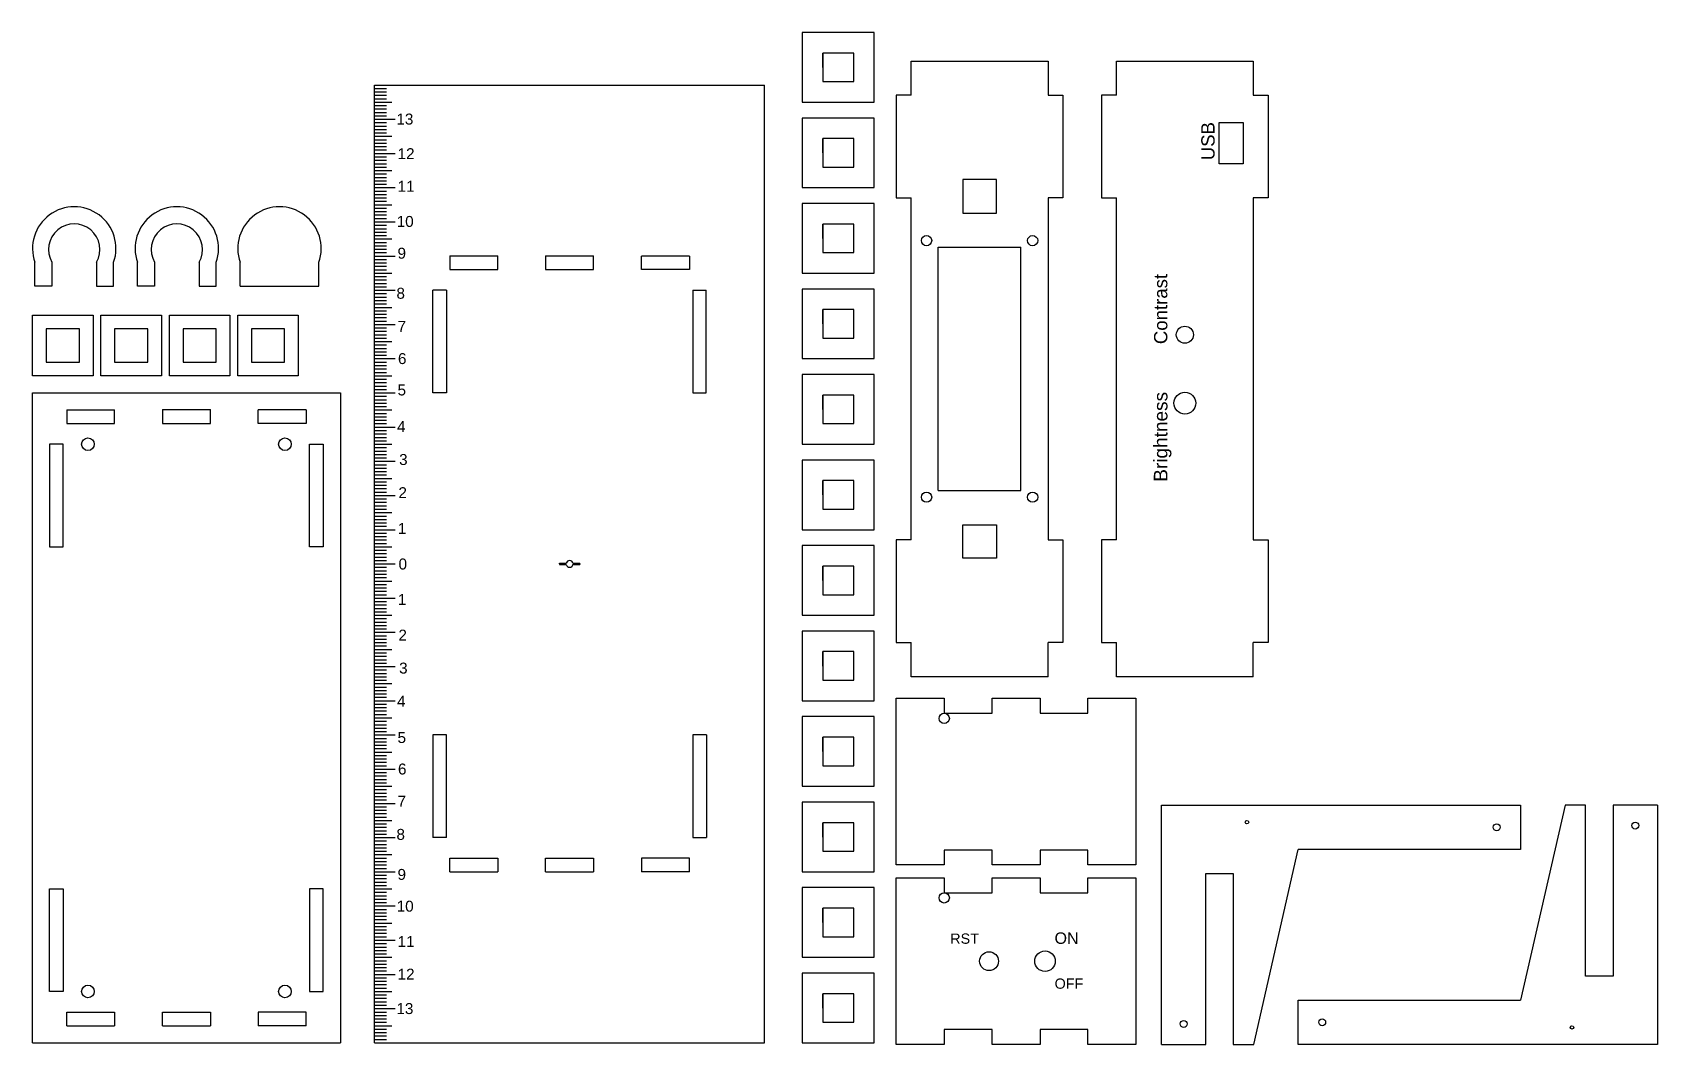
# Model space of a CAD drawing. Header units: centimetres. Extents: x -133 to 343, y -88 to 208.
import ezdxf

# ---------------------------------------------------------------- set-up
doc = ezdxf.new("R2010")
doc.units = ezdxf.units.CM
doc.header["$MEASUREMENT"] = 0
for name, color, linetype in [('Base', 131, 'Continuous'), ('Cover', 10, 'Continuous'), ('Lateral parts', 20, 'Continuous'), ('Pushbuttons', 6, 'Continuous'), ('Ruler', 90, 'Continuous'), ('Splint', 140, 'Continuous'), ('Trimmer', 40, 'Continuous'), ('Wire', 50, 'Continuous'), ('Words & numbers', 94, 'Continuous')]:
    doc.layers.add(name, color=color, linetype=linetype)
doc.styles.get("Standard").update_dxf_attribs({"font": 'arial.ttf'})

msp = doc.modelspace()

# ---------------------------------------------------------------- linework, layer by layer
at = {"layer": 'Base'}
for p, q in [((-132.5, -87.5), (-132.5, 102.5)), ((-132.5, 102.5), (-42.5, 102.5)), ((-42.5, 102.5), (-42.5, -87.5)), ((-122.5, 97.5), (-108.5, 97.5)), ((-122.5, 97.5), (-122.5, 93.5)), ((-108.5, 93.5), (-108.5, 97.5)), ((-94.5, 97.59), (-80.5, 97.59)), ((-94.5, 97.59), (-94.5, 93.59)), ((-80.5, 93.59), (-80.5, 97.59)), ((-52.5, 97.5), (-66.5, 97.5)), ((-66.5, 93.5), (-66.5, 97.5)), ((-52.5, 97.5), (-52.5, 93.5)), ((-122.5, 93.5), (-108.5, 93.5)), ((-94.5, 93.59), (-80.5, 93.59)), ((-52.5, 93.5), (-66.5, 93.5)), ((-127.5, 87.5), (-127.5, 57.5)), ((-123.5, 87.5), (-127.5, 87.5)), ((-123.5, 57.5), (-123.5, 87.5)), ((-51.5, 57.5), (-51.5, 87.5)), ((-51.5, 87.5), (-47.5, 87.5)), ((-47.5, 87.5), (-47.5, 57.5)), ((-127.5, 57.5), (-123.5, 57.5)), ((-47.5, 57.5), (-51.5, 57.5)), ((-127.5, -72.5), (-127.5, -42.5)), ((-127.5, -42.5), (-123.5, -42.5)), ((-123.5, -42.5), (-123.5, -72.5)), ((-47.5, -42.5), (-51.5, -42.5)), ((-51.5, -42.5), (-51.5, -72.5)), ((-47.5, -72.5), (-47.5, -42.5)), ((-123.5, -72.5), (-127.5, -72.5)), ((-51.5, -72.5), (-47.5, -72.5)), ((-122.5, -82.5), (-122.5, -78.5)), ((-122.5, -78.5), (-108.5, -78.5)), ((-108.5, -78.5), (-108.5, -82.5)), ((-94.5, -82.59), (-94.5, -78.59)), ((-94.5, -78.59), (-80.5, -78.59)), ((-80.5, -78.59), (-80.5, -82.59)), ((-52.5, -78.5), (-66.5, -78.5)), ((-66.5, -78.5), (-66.5, -82.5)), ((-52.5, -82.5), (-52.5, -78.5)), ((-122.5, -82.5), (-108.5, -82.5)), ((-94.5, -82.59), (-80.5, -82.59)), ((-52.5, -82.5), (-66.5, -82.5)), ((-132.5, -87.5), (-42.5, -87.5))]:
    msp.add_line(p, q, dxfattribs=at)
for centre in [(-116.3, 87.5), (-58.7, 87.5), (-116.3, -72.5), (-58.7, -72.5)]:
    msp.add_circle(centre, 1.85, dxfattribs=at)
at = {"layer": 'Cover'}
for p, q in [((-32.5, -87.5), (-32.5, 192.5)), ((-32.5, 192.5), (81.5, 192.5)), ((81.5, -87.5), (81.5, 192.5)), ((-10.5, 142.6), (3.5, 142.6)), ((-10.5, 142.6), (-10.5, 138.6)), ((3.5, 138.6), (3.5, 142.6)), ((17.5, 142.6), (17.5, 138.6)), ((17.5, 142.6), (31.5, 142.6)), ((31.5, 138.6), (31.5, 142.6)), ((-10.5, 138.6), (3.5, 138.6)), ((17.5, 138.6), (31.5, 138.6)), ((59.5, 142.5), (45.5, 142.5)), ((45.5, 138.6), (45.5, 142.5)), ((59.5, 138.6), (45.5, 138.6)), ((59.5, 142.5), (59.5, 138.6)), ((-15.5, 102.5), (-15.5, 132.5)), ((-11.5, 132.5), (-15.5, 132.5)), ((-11.5, 132.5), (-11.5, 102.5)), ((60.5, 132.5), (64.4, 132.5)), ((60.5, 132.5), (60.5, 102.5)), ((64.4, 102.5), (64.4, 132.5)), ((-11.5, 102.5), (-15.5, 102.5)), ((60.5, 102.5), (64.4, 102.5)), ((-32.5, 52.5), (-26.5, 52.5)), ((-15.5, 2.5), (-15.5, -27.5)), ((-11.5, 2.5), (-15.5, 2.5)), ((-11.5, -27.5), (-11.5, 2.5)), ((64.5, 2.5), (60.5, 2.5)), ((60.5, 2.5), (60.5, -27.5)), ((64.5, 2.5), (64.5, -27.5)), ((-11.5, -27.5), (-15.5, -27.5)), ((60.5, -27.5), (64.5, -27.5)), ((-10.5, -37.5), (-10.5, -33.5)), ((-10.5, -33.5), (3.5, -33.5)), ((-10.5, -37.5), (3.5, -37.5)), ((3.5, -33.5), (3.5, -37.5)), ((17.5, -37.5), (17.5, -33.5)), ((17.5, -33.5), (31.5, -33.5)), ((17.5, -37.5), (31.5, -37.5)), ((31.5, -33.5), (31.5, -37.5)), ((59.5, -33.5), (45.5, -33.5)), ((45.5, -33.5), (45.5, -37.5)), ((59.5, -37.5), (45.5, -37.5)), ((59.5, -37.5), (59.5, -33.5)), ((-32.5, -87.5), (81.5, -87.5))]:
    msp.add_line(p, q, dxfattribs=at)
at = {"layer": 'Lateral parts'}
for p, q in [((184.35, 189.5), (184.35, 199.5)), ((184.35, 199.5), (224.35, 199.5)), ((224.35, 199.5), (224.35, 189.5)), ((124.35, 189.5), (124.35, 199.5)), ((124.35, 199.5), (164.35, 199.5)), ((164.35, 199.5), (164.35, 189.5)), ((124.35, 189.5), (120, 189.5)), ((120, 189.5), (120, 159.5)), ((164.35, 189.5), (168.7, 189.5)), ((168.7, 189.5), (168.7, 159.5)), ((184.35, 189.5), (180, 189.5)), ((180, 189.5), (180, 159.5)), ((224.35, 189.5), (228.7, 189.5)), ((228.7, 189.5), (228.7, 159.5)), ((214.35, 169.5), (214.35, 181.5)), ((214.35, 181.5), (221.35, 181.5)), ((221.35, 181.5), (221.35, 169.5)), ((221.35, 169.5), (214.35, 169.5)), ((149.25, 164.88), (139.45, 164.88)), ((139.45, 164.88), (139.45, 155.08)), ((149.25, 155.08), (149.25, 164.88)), ((120, 159.5), (124.35, 159.5)), ((124.35, 59.5), (124.35, 159.5)), ((164.35, 159.5), (164.35, 59.5)), ((168.7, 159.5), (164.35, 159.5)), ((180, 159.5), (184.35, 159.5)), ((184.35, 59.5), (184.35, 159.5)), ((224.35, 159.5), (224.35, 59.5)), ((228.7, 159.5), (224.35, 159.5)), ((139.45, 155.08), (149.25, 155.08)), ((132.27, 73.93), (132.27, 145.08)), ((132.27, 145.08), (156.42, 145.08)), ((156.42, 73.93), (156.42, 145.08)), ((132.27, 73.93), (156.42, 73.93)), ((139.45, 54.13), (139.45, 63.93)), ((139.45, 63.93), (149.25, 63.93)), ((149.25, 63.93), (149.25, 54.13)), ((124.35, 59.5), (120, 59.5)), ((120, 59.5), (120, 29.5)), ((164.35, 59.5), (168.7, 59.5)), ((168.7, 59.5), (168.7, 29.5)), ((184.35, 59.5), (180, 59.5)), ((180, 59.5), (180, 29.5)), ((224.35, 59.5), (228.7, 59.5)), ((228.7, 59.5), (228.7, 29.5)), ((149.25, 54.13), (139.45, 54.13)), ((120, 29.5), (124.35, 29.5)), ((124.35, 19.5), (124.35, 29.5)), ((164.35, 19.5), (164.35, 29.5)), ((168.7, 29.5), (164.35, 29.5)), ((180, 29.5), (184.35, 29.5)), ((184.35, 19.5), (184.35, 29.5)), ((224.35, 19.5), (224.35, 29.5)), ((228.7, 29.5), (224.35, 29.5)), ((164.35, 19.5), (124.35, 19.5)), ((224.35, 19.5), (184.35, 19.5)), ((120, 8.85), (120, 13.2)), ((120, 13.2), (134, 13.2)), ((134, 13.2), (134, 8.85)), ((148, 8.85), (148, 13.2)), ((148, 13.2), (162, 13.2)), ((162, 13.2), (162, 8.85)), ((176, 8.85), (176, 13.2)), ((176, 13.2), (190, 13.2)), ((190, 13.2), (190, 8.85)), ((120, -31.15), (120, 8.85)), ((134, 8.85), (148, 8.85)), ((162, 8.85), (176, 8.85)), ((190, 8.85), (190, -31.15)), ((120, -35.5), (120, -31.15)), ((148, -31.15), (134, -31.15)), ((134, -31.15), (134, -35.5)), ((148, -35.5), (148, -31.15)), ((176, -31.15), (162, -31.15)), ((162, -31.15), (162, -35.5)), ((176, -35.5), (176, -31.15)), ((190, -31.15), (190, -35.5)), ((134, -35.5), (120, -35.5)), ((162, -35.5), (148, -35.5)), ((190, -35.5), (176, -35.5)), ((120, -43.65), (120, -39.3)), ((120, -39.3), (134, -39.3)), ((134, -39.3), (134, -43.65)), ((148, -43.65), (148, -39.3)), ((148, -39.3), (162, -39.3)), ((162, -39.3), (162, -43.65)), ((176, -43.65), (176, -39.3)), ((176, -39.3), (190, -39.3)), ((190, -39.3), (190, -43.65)), ((120, -83.65), (120, -43.65)), ((134, -43.65), (148, -43.65)), ((162, -43.65), (176, -43.65)), ((190, -43.65), (190, -83.65)), ((120, -88), (120, -83.65)), ((148, -83.65), (134, -83.65)), ((134, -83.65), (134, -88)), ((148, -88), (148, -83.65)), ((176, -83.65), (162, -83.65)), ((162, -83.65), (162, -88)), ((176, -88), (176, -83.65)), ((190, -83.65), (190, -88)), ((134, -88), (120, -88)), ((162, -88), (148, -88)), ((190, -88), (176, -88))]:
    msp.add_line(p, q, dxfattribs=at)
for centre, radius in [((128.85, 147), 1.5), ((159.85, 147), 1.5), ((204.35, 119.5), 2.5), ((204.35, 99.5), 3.2), ((128.85, 72), 1.5), ((159.85, 72), 1.5), ((134, 7.35), 1.5), ((134, -45.15), 1.5), ((147.1, -63.65), 2.75), ((163.47, -63.65), 3)]:
    msp.add_circle(centre, radius, dxfattribs=at)
at = {"layer": 'Pushbuttons'}
for p, q in [((-132.5, 125.2), (-114.8, 125.2)), ((-132.5, 107.5), (-132.5, 125.2)), ((-114.8, 125.2), (-114.8, 107.5)), ((-112.5, 125.2), (-94.8, 125.2)), ((-112.5, 107.5), (-112.5, 125.2)), ((-94.8, 125.2), (-94.8, 107.5)), ((-92.5, 125.2), (-74.8, 125.2)), ((-92.5, 107.5), (-92.5, 125.2)), ((-74.8, 125.2), (-74.8, 107.5)), ((-72.5, 125.2), (-54.8, 125.2)), ((-72.5, 107.5), (-72.5, 125.2)), ((-54.8, 125.2), (-54.8, 107.5)), ((-118.8, 121.2), (-128.5, 121.2)), ((-128.5, 121.2), (-128.5, 111.5)), ((-118.8, 111.5), (-118.8, 121.2)), ((-98.8, 121.2), (-108.5, 121.2)), ((-108.5, 121.2), (-108.5, 111.5)), ((-98.8, 111.5), (-98.8, 121.2)), ((-78.8, 121.2), (-88.5, 121.2)), ((-88.5, 121.2), (-88.5, 111.5)), ((-78.8, 111.5), (-78.8, 121.2)), ((-58.8, 121.2), (-68.5, 121.2)), ((-68.5, 121.2), (-68.5, 111.5)), ((-58.8, 111.5), (-58.8, 121.2)), ((-128.5, 111.5), (-118.8, 111.5)), ((-108.5, 111.5), (-98.8, 111.5)), ((-88.5, 111.5), (-78.8, 111.5)), ((-68.5, 111.5), (-58.8, 111.5)), ((-114.8, 107.5), (-132.5, 107.5)), ((-94.8, 107.5), (-112.5, 107.5)), ((-74.8, 107.5), (-92.5, 107.5)), ((-54.8, 107.5), (-72.5, 107.5))]:
    msp.add_line(p, q, dxfattribs=at)
at = {"layer": 'Ruler'}
for p, q in [((-32.5, 191.5), (-29, 191.5)), ((-32.5, 190.5), (-29, 190.5)), ((-32.5, 189.5), (-29, 189.5)), ((-32.5, 188.5), (-29, 188.5)), ((-32.5, 187.5), (-27.5, 187.5)), ((-32.5, 186.5), (-29, 186.5)), ((-32.5, 185.5), (-29, 185.5)), ((-32.5, 184.5), (-29, 184.5)), ((-32.5, 183.5), (-29, 183.5)), ((-32.5, 182.5), (-26.5, 182.5)), ((-32.5, 181.5), (-29, 181.5)), ((-32.5, 180.5), (-29, 180.5)), ((-32.5, 179.5), (-29, 179.5)), ((-32.5, 178.5), (-29, 178.5)), ((-32.5, 177.5), (-27.5, 177.5)), ((-32.5, 176.5), (-29, 176.5)), ((-32.5, 175.5), (-29, 175.5)), ((-32.5, 174.5), (-29, 174.5)), ((-32.5, 173.5), (-29, 173.5)), ((-32.5, 172.5), (-26.5, 172.5)), ((-32.5, 171.5), (-29, 171.5)), ((-32.5, 170.5), (-29, 170.5)), ((-32.5, 169.5), (-29, 169.5)), ((-32.5, 168.5), (-29, 168.5)), ((-32.5, 167.5), (-27.5, 167.5)), ((-32.5, 166.5), (-29, 166.5)), ((-32.5, 165.5), (-29, 165.5)), ((-32.5, 164.5), (-29, 164.5)), ((-32.5, 163.5), (-29, 163.5)), ((-32.5, 162.5), (-26.5, 162.5)), ((-32.5, 161.5), (-29, 161.5)), ((-32.5, 160.5), (-29, 160.5)), ((-32.5, 159.5), (-29, 159.5)), ((-32.5, 158.5), (-29, 158.5)), ((-32.5, 157.5), (-27.5, 157.5)), ((-32.5, 156.5), (-29, 156.5)), ((-32.5, 155.5), (-29, 155.5)), ((-32.5, 154.5), (-29, 154.5)), ((-32.5, 153.5), (-29, 153.5)), ((-32.5, 152.5), (-26.5, 152.5)), ((-32.5, 151.5), (-29, 151.5)), ((-32.5, 150.5), (-29, 150.5)), ((-32.5, 149.5), (-29, 149.5)), ((-32.5, 148.5), (-29, 148.5)), ((-32.5, 147.5), (-27.5, 147.5)), ((-32.5, 146.5), (-29, 146.5)), ((-32.5, 145.5), (-29, 145.5)), ((-32.5, 144.5), (-29, 144.5)), ((-32.5, 143.5), (-29, 143.5)), ((-32.5, 142.5), (-26.5, 142.5)), ((-32.5, 141.5), (-29, 141.5)), ((-32.5, 140.5), (-29, 140.5)), ((-32.5, 139.5), (-29, 139.5)), ((-32.5, 138.5), (-29, 138.5)), ((-32.5, 137.5), (-27.5, 137.5)), ((-32.5, 136.5), (-29, 136.5)), ((-32.5, 135.5), (-29, 135.5)), ((-32.5, 134.5), (-29, 134.5)), ((-32.5, 133.5), (-29, 133.5)), ((-32.5, 132.5), (-26.5, 132.5)), ((-32.5, 131.5), (-29, 131.5)), ((-32.5, 130.5), (-29, 130.5)), ((-32.5, 129.5), (-29, 129.5)), ((-32.5, 128.5), (-29, 128.5)), ((-32.5, 127.5), (-27.5, 127.5)), ((-32.5, 126.5), (-29, 126.5)), ((-32.5, 125.5), (-29, 125.5)), ((-32.5, 124.5), (-29, 124.5)), ((-32.5, 123.5), (-29, 123.5)), ((-32.5, 122.5), (-26.5, 122.5)), ((-32.5, 121.5), (-29, 121.5)), ((-32.5, 120.5), (-29, 120.5)), ((-32.5, 119.5), (-29, 119.5)), ((-32.5, 118.5), (-29, 118.5)), ((-32.5, 117.5), (-27.5, 117.5)), ((-32.5, 116.5), (-29, 116.5)), ((-32.5, 115.5), (-29, 115.5)), ((-32.5, 114.5), (-29, 114.5)), ((-32.5, 113.5), (-29, 113.5)), ((-32.5, 112.5), (-26.5, 112.5)), ((-32.5, 111.5), (-29, 111.5)), ((-32.5, 110.5), (-29, 110.5)), ((-32.5, 109.5), (-29, 109.5)), ((-32.5, 108.5), (-29, 108.5)), ((-32.5, 107.5), (-27.5, 107.5)), ((-32.5, 106.5), (-29, 106.5)), ((-32.5, 105.5), (-29, 105.5)), ((-32.5, 104.5), (-29, 104.5)), ((-32.5, 103.5), (-29, 103.5)), ((-32.5, 102.5), (-26.5, 102.5)), ((-32.5, 101.5), (-29, 101.5)), ((-32.5, 100.5), (-29, 100.5)), ((-32.5, 99.5), (-29, 99.5)), ((-32.5, 98.5), (-29, 98.5)), ((-32.5, 97.5), (-27.5, 97.5)), ((-32.5, 96.5), (-29, 96.5)), ((-32.5, 95.5), (-29, 95.5)), ((-32.5, 94.5), (-29, 94.5)), ((-32.5, 93.5), (-29, 93.5)), ((-32.5, 92.5), (-26.5, 92.5)), ((-32.5, 91.5), (-29, 91.5)), ((-32.5, 90.5), (-29, 90.5)), ((-32.5, 89.5), (-29, 89.5)), ((-32.5, 88.5), (-29, 88.5)), ((-32.5, 87.5), (-27.5, 87.5)), ((-32.5, 86.5), (-29, 86.5)), ((-32.5, 85.5), (-29, 85.5)), ((-32.5, 84.5), (-29, 84.5)), ((-32.5, 83.5), (-29, 83.5)), ((-32.5, 82.5), (-26.5, 82.5)), ((-32.5, 81.5), (-29, 81.5)), ((-32.5, 80.5), (-29, 80.5)), ((-32.5, 79.5), (-29, 79.5)), ((-32.5, 78.5), (-29, 78.5)), ((-32.5, 77.5), (-27.5, 77.5)), ((-32.5, 76.5), (-29, 76.5)), ((-32.5, 75.5), (-29, 75.5)), ((-32.5, 74.5), (-29, 74.5)), ((-32.5, 73.5), (-29, 73.5)), ((-32.5, 72.5), (-26.5, 72.5)), ((-32.5, 71.5), (-29, 71.5)), ((-32.5, 70.5), (-29, 70.5)), ((-32.5, 69.5), (-29, 69.5)), ((-32.5, 68.5), (-29, 68.5)), ((-32.5, 67.5), (-27.5, 67.5)), ((-32.5, 66.5), (-29, 66.5)), ((-32.5, 65.5), (-29, 65.5)), ((-32.5, 64.5), (-29, 64.5)), ((-32.5, 63.5), (-29, 63.5)), ((-32.5, 62.5), (-26.5, 62.5)), ((-32.5, 61.5), (-29, 61.5)), ((-32.5, 60.5), (-29, 60.5)), ((-32.5, 59.5), (-29, 59.5)), ((-32.5, 58.5), (-29, 58.5)), ((-32.5, 57.5), (-27.5, 57.5)), ((-32.5, 56.5), (-29, 56.5)), ((-32.5, 55.5), (-29, 55.5)), ((-32.5, 54.5), (-29, 54.5)), ((-32.5, 53.5), (-29, 53.5)), ((21.5, 52.5), (21.5, 52.7)), ((21.5, 52.7), (23.52, 52.7)), ((21.5, 52.5), (21.5, 52.3)), ((21.5, 52.3), (23.52, 52.3)), ((25.48, 52.7), (27.5, 52.7)), ((25.48, 52.3), (27.5, 52.3)), ((27.5, 52.5), (27.5, 52.7)), ((27.5, 52.5), (27.5, 52.3)), ((-32.5, 51.5), (-29, 51.5)), ((-32.5, 50.5), (-29, 50.5)), ((-32.5, 49.5), (-29, 49.5)), ((-32.5, 48.5), (-29, 48.5)), ((-32.5, 47.5), (-27.5, 47.5)), ((-32.5, 46.5), (-29, 46.5)), ((-32.5, 45.5), (-29, 45.5)), ((-32.5, 44.5), (-29, 44.5)), ((-32.5, 43.5), (-29, 43.5)), ((-32.5, 42.5), (-26.5, 42.5)), ((-32.5, 41.5), (-29, 41.5)), ((-32.5, 40.5), (-29, 40.5)), ((-32.5, 39.5), (-29, 39.5)), ((-32.5, 38.5), (-29, 38.5)), ((-32.5, 37.5), (-27.5, 37.5)), ((-32.5, 36.5), (-29, 36.5)), ((-32.5, 35.5), (-29, 35.5)), ((-32.5, 34.5), (-29, 34.5)), ((-32.5, 33.5), (-29, 33.5)), ((-32.5, 32.5), (-26.5, 32.5)), ((-32.5, 31.5), (-29, 31.5)), ((-32.5, 30.5), (-29, 30.5)), ((-32.5, 29.5), (-29, 29.5)), ((-32.5, 28.5), (-29, 28.5)), ((-32.5, 27.5), (-27.5, 27.5)), ((-32.5, 26.5), (-29, 26.5)), ((-32.5, 25.5), (-29, 25.5)), ((-32.5, 24.5), (-29, 24.5)), ((-32.5, 23.5), (-29, 23.5)), ((-32.5, 22.5), (-26.5, 22.5)), ((-32.5, 21.5), (-29, 21.5)), ((-32.5, 20.5), (-29, 20.5)), ((-32.5, 19.5), (-29, 19.5)), ((-32.5, 18.5), (-29, 18.5)), ((-32.5, 17.5), (-27.5, 17.5)), ((-32.5, 16.5), (-29, 16.5)), ((-32.5, 15.5), (-29, 15.5)), ((-32.5, 14.5), (-29, 14.5)), ((-32.5, 13.5), (-29, 13.5)), ((-32.5, 12.5), (-26.5, 12.5)), ((-32.5, 11.5), (-29, 11.5)), ((-32.5, 10.5), (-29, 10.5)), ((-32.5, 9.5), (-29, 9.5)), ((-32.5, 8.5), (-29, 8.5)), ((-32.5, 7.5), (-27.5, 7.5)), ((-32.5, 6.5), (-29, 6.5)), ((-32.5, 5.5), (-29, 5.5)), ((-32.5, 4.5), (-29, 4.5)), ((-32.5, 3.5), (-29, 3.5)), ((-32.5, 2.5), (-26.5, 2.5)), ((-32.5, 1.5), (-29, 1.5)), ((-32.5, 0.5), (-29, 0.5)), ((-32.5, -0.5), (-29, -0.5)), ((-32.5, -1.5), (-29, -1.5)), ((-32.5, -2.5), (-27.5, -2.5)), ((-32.5, -3.5), (-29, -3.5)), ((-32.5, -4.5), (-29, -4.5)), ((-32.5, -5.5), (-29, -5.5)), ((-32.5, -6.5), (-29, -6.5)), ((-32.5, -7.5), (-26.5, -7.5)), ((-32.5, -8.5), (-29, -8.5)), ((-32.5, -9.5), (-29, -9.5)), ((-32.5, -10.5), (-29, -10.5)), ((-32.5, -11.5), (-29, -11.5)), ((-32.5, -12.5), (-27.5, -12.5)), ((-32.5, -13.5), (-29, -13.5)), ((-32.5, -14.5), (-29, -14.5)), ((-32.5, -15.5), (-29, -15.5)), ((-32.5, -16.5), (-29, -16.5)), ((-32.5, -17.5), (-26.5, -17.5)), ((-32.5, -18.5), (-29, -18.5)), ((-32.5, -19.5), (-29, -19.5)), ((-32.5, -20.5), (-29, -20.5)), ((-32.5, -21.5), (-29, -21.5)), ((-32.5, -22.5), (-27.5, -22.5)), ((-32.5, -23.5), (-29, -23.5)), ((-32.5, -24.5), (-29, -24.5)), ((-32.5, -25.5), (-29, -25.5)), ((-32.5, -26.5), (-29, -26.5)), ((-32.5, -27.5), (-26.5, -27.5)), ((-32.5, -28.5), (-29, -28.5)), ((-32.5, -29.5), (-29, -29.5)), ((-32.5, -30.5), (-29, -30.5)), ((-32.5, -31.5), (-29, -31.5)), ((-32.5, -32.5), (-27.5, -32.5)), ((-32.5, -33.5), (-29, -33.5)), ((-32.5, -34.5), (-29, -34.5)), ((-32.5, -35.5), (-29, -35.5)), ((-32.5, -36.5), (-29, -36.5)), ((-32.5, -37.5), (-26.5, -37.5)), ((-32.5, -38.5), (-29, -38.5)), ((-32.5, -39.5), (-29, -39.5)), ((-32.5, -40.5), (-29, -40.5)), ((-32.5, -41.5), (-29, -41.5)), ((-32.5, -42.5), (-27.5, -42.5)), ((-32.5, -43.5), (-29, -43.5)), ((-32.5, -44.5), (-29, -44.5)), ((-32.5, -45.5), (-29, -45.5)), ((-32.5, -46.5), (-29, -46.5)), ((-32.5, -47.5), (-26.5, -47.5)), ((-32.5, -48.5), (-29, -48.5)), ((-32.5, -49.5), (-29, -49.5)), ((-32.5, -50.5), (-29, -50.5)), ((-32.5, -51.5), (-29, -51.5)), ((-32.5, -52.5), (-27.5, -52.5)), ((-32.5, -53.5), (-29, -53.5)), ((-32.5, -54.5), (-29, -54.5)), ((-32.5, -55.5), (-29, -55.5)), ((-32.5, -56.5), (-29, -56.5)), ((-32.5, -57.5), (-26.5, -57.5)), ((-32.5, -58.5), (-29, -58.5)), ((-32.5, -59.5), (-29, -59.5)), ((-32.5, -60.5), (-29, -60.5)), ((-32.5, -61.5), (-29, -61.5)), ((-32.5, -62.5), (-27.5, -62.5)), ((-32.5, -63.5), (-29, -63.5)), ((-32.5, -64.5), (-29, -64.5)), ((-32.5, -65.5), (-29, -65.5)), ((-32.5, -66.5), (-29, -66.5)), ((-32.5, -67.5), (-26.5, -67.5)), ((-32.5, -68.5), (-29, -68.5)), ((-32.5, -69.5), (-29, -69.5)), ((-32.5, -70.5), (-29, -70.5)), ((-32.5, -71.5), (-29, -71.5)), ((-32.5, -72.5), (-27.5, -72.5)), ((-32.5, -73.5), (-29, -73.5)), ((-32.5, -74.5), (-29, -74.5)), ((-32.5, -75.5), (-29, -75.5)), ((-32.5, -76.5), (-29, -76.5)), ((-32.5, -77.5), (-26.5, -77.5)), ((-32.5, -78.5), (-29, -78.5)), ((-32.5, -79.5), (-29, -79.5)), ((-32.5, -80.5), (-29, -80.5)), ((-32.5, -81.5), (-29, -81.5)), ((-32.5, -82.5), (-27.5, -82.5)), ((-32.5, -83.5), (-29, -83.5)), ((-32.5, -84.5), (-29, -84.5)), ((-32.5, -85.5), (-29, -85.5)), ((-32.5, -86.5), (-29, -86.5))]:
    msp.add_line(p, q, dxfattribs=at)
for start, end in [(11.537, 168.463), (191.537, 348.463)]:
    msp.add_arc((24.5, 52.5), 1, start, end, dxfattribs=at)
at = {"layer": 'Splint'}
for p, q in [((113.55, 207.85), (92.5, 207.85)), ((92.5, 207.85), (92.5, 187.5)), ((113.55, 187.5), (113.55, 207.85)), ((98.5, 197.65), (98.5, 201.85)), ((98.5, 201.85), (98.5, 193.5)), ((107.55, 201.85), (98.5, 201.85)), ((107.55, 193.5), (107.55, 201.85)), ((98.5, 193.5), (107.55, 193.5)), ((92.5, 187.5), (113.55, 187.5)), ((113.55, 182.85), (92.5, 182.85)), ((92.5, 182.85), (92.5, 162.5)), ((113.55, 162.5), (113.55, 182.85)), ((98.5, 172.65), (98.5, 176.85)), ((98.5, 176.85), (98.5, 168.5)), ((107.55, 176.85), (98.5, 176.85)), ((107.55, 168.5), (107.55, 176.85)), ((98.5, 168.5), (107.55, 168.5)), ((92.5, 162.5), (113.55, 162.5)), ((113.55, 157.85), (92.5, 157.85)), ((92.5, 157.85), (92.5, 137.5)), ((113.55, 137.5), (113.55, 157.85)), ((98.5, 147.65), (98.5, 151.85)), ((98.5, 151.85), (98.5, 143.5)), ((107.55, 151.85), (98.5, 151.85)), ((107.55, 143.5), (107.55, 151.85)), ((98.5, 143.5), (107.55, 143.5)), ((92.5, 137.5), (113.55, 137.5)), ((113.55, 132.85), (92.5, 132.85)), ((92.5, 132.85), (92.5, 112.5)), ((113.55, 112.5), (113.55, 132.85)), ((98.5, 122.65), (98.5, 126.85)), ((98.5, 126.85), (98.5, 118.5)), ((107.55, 126.85), (98.5, 126.85)), ((107.55, 118.5), (107.55, 126.85)), ((98.5, 118.5), (107.55, 118.5)), ((92.5, 112.5), (113.55, 112.5)), ((113.55, 107.85), (92.5, 107.85)), ((92.5, 107.85), (92.5, 87.5)), ((113.55, 87.5), (113.55, 107.85)), ((98.5, 97.65), (98.5, 101.85)), ((98.5, 101.85), (98.5, 93.5)), ((107.55, 101.85), (98.5, 101.85)), ((107.55, 93.5), (107.55, 101.85)), ((98.5, 93.5), (107.55, 93.5)), ((92.5, 87.5), (113.55, 87.5)), ((113.55, 82.85), (92.5, 82.85)), ((92.5, 82.85), (92.5, 62.5)), ((113.55, 62.5), (113.55, 82.85)), ((98.5, 72.65), (98.5, 76.85)), ((98.5, 76.85), (98.5, 68.5)), ((107.55, 76.85), (98.5, 76.85)), ((107.55, 68.5), (107.55, 76.85)), ((98.5, 68.5), (107.55, 68.5)), ((92.5, 62.5), (113.55, 62.5)), ((113.55, 57.85), (92.5, 57.85)), ((92.5, 57.85), (92.5, 37.5)), ((113.55, 37.5), (113.55, 57.85)), ((98.5, 47.65), (98.5, 51.85)), ((98.5, 51.85), (98.5, 43.5)), ((107.55, 51.85), (98.5, 51.85)), ((107.55, 43.5), (107.55, 51.85)), ((98.5, 43.5), (107.55, 43.5)), ((92.5, 37.5), (113.55, 37.5)), ((113.55, 32.85), (92.5, 32.85)), ((92.5, 32.85), (92.5, 12.5)), ((113.55, 12.5), (113.55, 32.85)), ((98.5, 22.65), (98.5, 26.85)), ((98.5, 26.85), (98.5, 18.5)), ((107.55, 26.85), (98.5, 26.85)), ((107.55, 18.5), (107.55, 26.85)), ((98.5, 18.5), (107.55, 18.5)), ((92.5, 12.5), (113.55, 12.5)), ((113.55, 7.85), (92.5, 7.85)), ((92.5, 7.85), (92.5, -12.5)), ((113.55, -12.5), (113.55, 7.85)), ((98.5, -2.35), (98.5, 1.85)), ((98.5, 1.85), (98.5, -6.5)), ((107.55, 1.85), (98.5, 1.85)), ((107.55, -6.5), (107.55, 1.85)), ((98.5, -6.5), (107.55, -6.5)), ((92.5, -12.5), (113.55, -12.5)), ((113.55, -17.15), (92.5, -17.15)), ((92.5, -17.15), (92.5, -37.5)), ((113.55, -37.5), (113.55, -17.15)), ((98.5, -27.35), (98.5, -23.15)), ((98.5, -23.15), (98.5, -31.5)), ((107.55, -23.15), (98.5, -23.15)), ((107.55, -31.5), (107.55, -23.15)), ((98.5, -31.5), (107.55, -31.5)), ((92.5, -37.5), (113.55, -37.5)), ((113.55, -42.15), (92.5, -42.15)), ((92.5, -42.15), (92.5, -62.5)), ((113.55, -62.5), (113.55, -42.15)), ((98.5, -52.35), (98.5, -48.15)), ((98.5, -48.15), (98.5, -56.5)), ((107.55, -48.15), (98.5, -48.15)), ((107.55, -56.5), (107.55, -48.15)), ((98.5, -56.5), (107.55, -56.5)), ((92.5, -62.5), (113.55, -62.5)), ((113.55, -67.15), (92.5, -67.15)), ((92.5, -67.15), (92.5, -87.5)), ((113.55, -87.5), (113.55, -67.15)), ((98.5, -77.35), (98.5, -73.15)), ((98.5, -73.15), (98.5, -81.5)), ((107.55, -73.15), (98.5, -73.15)), ((107.55, -81.5), (107.55, -73.15)), ((98.5, -81.5), (107.55, -81.5)), ((92.5, -87.5), (113.55, -87.5))]:
    msp.add_line(p, q, dxfattribs=at)
at = {"layer": 'Trimmer'}
for p, q in [((-131.82, 133.67), (-131.82, 140.67)), ((-126.82, 140.67), (-126.82, 133.67)), ((-113.79, 140.67), (-113.79, 133.67)), ((-108.79, 133.67), (-108.79, 140.67)), ((-101.82, 133.67), (-101.82, 140.67)), ((-96.82, 140.67), (-96.82, 133.67)), ((-83.79, 140.67), (-83.79, 133.67)), ((-78.79, 133.67), (-78.79, 140.67)), ((-71.82, 133.67), (-71.82, 140.67)), ((-48.79, 133.67), (-48.79, 140.67)), ((-126.82, 133.67), (-131.82, 133.67)), ((-113.79, 133.67), (-108.79, 133.67)), ((-96.82, 133.67), (-101.82, 133.67)), ((-83.79, 133.67), (-78.79, 133.67)), ((-71.82, 133.67), (-48.79, 133.67))]:
    msp.add_line(p, q, dxfattribs=at)
for centre, radius, start, end in [((-120.3, 144.7), 12.2, 340.7293, 199.2707), ((-90.3, 144.7), 12.2, 340.7293, 199.2707), ((-60.3, 144.7), 12.2, 340.7293, 199.2707), ((-120.3, 144.39), 7.5, 330.2607, 209.7393), ((-90.3, 144.39), 7.5, 330.2607, 209.7393)]:
    msp.add_arc(centre, radius, start, end, dxfattribs=at)
at = {"layer": 'Wire'}
for p, q in [((197.5, -88), (197.5, -18)), ((197.5, -18), (302.5, -18)), ((302.5, -18), (302.5, -31)), ((315.5, -18), (302.5, -75)), ((321.5, -18), (315.5, -18)), ((321.5, -68), (321.5, -18)), ((342.5, -18), (329.5, -18)), ((329.5, -18), (329.5, -68)), ((342.5, -18), (342.5, -88)), ((224.5, -88), (237.5, -31)), ((302.5, -31), (237.5, -31)), ((210.5, -88), (210.5, -38)), ((210.5, -38), (218.5, -38)), ((218.5, -38), (218.5, -88)), ((329.5, -68), (321.5, -68)), ((237.5, -88), (237.5, -75)), ((237.5, -75), (302.5, -75)), ((197.5, -88), (210.5, -88)), ((218.5, -88), (224.5, -88)), ((342.5, -88), (237.5, -88))]:
    msp.add_line(p, q, dxfattribs=at)
for centre, radius in [((222.5, -23), 0.5), ((295.5, -24.5), 1), ((336, -24), 1), ((244.5, -81.5), 1), ((204, -82), 1), ((317.5, -83), 0.5)]:
    msp.add_circle(centre, radius, dxfattribs=at)

# ---------------------------------------------------------------- texts
at = {"layer": 'Words & numbers'}
for s, height, p in [('13', 3.2, (-26.14, 180.94)), ('12', 3.2, (-25.79, 170.83)), ('11', 3.2, (-25.79, 161.29)), ('10', 3.2, (-26.05, 151.01)), ('9', 3.2, (-25.8, 141.72)), ('8', 3.2, (-26.12, 130.01)), ('7', 3.2, (-25.8, 120.33)), ('6', 3.2, (-25.67, 110.92)), ('5', 3.2, (-25.8, 101.75)), ('4', 3.2, (-25.94, 91.05)), ('3', 3.2, (-25.34, 81.41)), ('2', 3.2, (-25.54, 71.72)), ('1', 3.2, (-25.69, 61.27)), ('0', 3.2, (-25.5, 50.87)), ('1', 3.2, (-25.69, 40.51)), ('2', 3.2, (-25.54, 30.07)), ('3', 3.2, (-25.34, 20.44)), ('4', 3.2, (-25.94, 10.75)), ('5', 3.2, (-25.8, 0.15)), ('6', 3.2, (-25.67, -9.07)), ('7', 3.2, (-25.8, -18.49)), ('8', 3.2, (-26.12, -28.17)), ('9', 3.2, (-25.8, -39.88)), ('10', 3.2, (-26.05, -49.17)), ('11', 3.2, (-25.79, -59.5)), ('RST', 3, (135.77, -58.55)), ('ON', 3.354, (166.25, -58.58)), ('12', 3.2, (-25.79, -69.04)), ('OFF', 3, (166.27, -71.7)), ('13', 3.2, (-26.14, -79.1))]:
    msp.add_text(s, height=height, dxfattribs=at).set_placement(p)
for s, height, p in [('USB', 3.89, (213.04, 170.5)), ('Contrast', 3.89, (199.22, 116.74)), ('Brightness', 3.978, (199.25, 76.52))]:
    msp.add_text(s, height=height, rotation=90, dxfattribs=at).set_placement(p)

doc.saveas('drawing.dxf')
